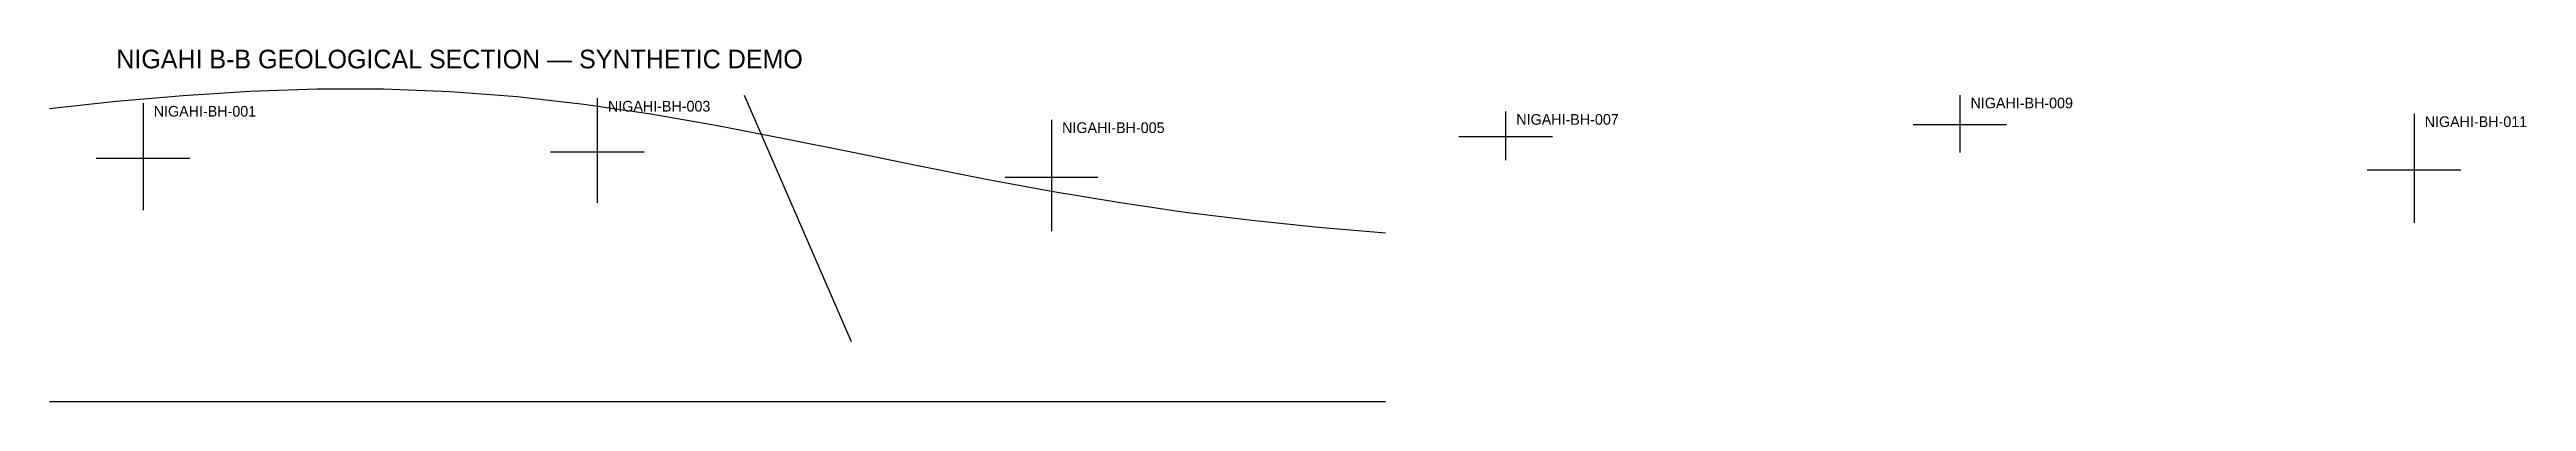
# Model space of a CAD drawing. Header units: metres. Extents: x 0 to 1854, y 100 to 364.
import ezdxf

# ---------------------------------------------------------------- set-up
doc = ezdxf.new("R2010")
doc.units = ezdxf.units.M
for name, color, linetype in [('BOREHOLE', 7, 'Continuous'), ('COAL', 7, 'Continuous'), ('FAULT', 7, 'Continuous'), ('GROUND', 7, 'Continuous'), ('TEXT', 7, 'Continuous')]:
    doc.layers.add(name, color=color, linetype=linetype)

msp = doc.modelspace()

# ---------------------------------------------------------------- linework, layer by layer
at = {"layer": 'BOREHOLE'}
for p, q in [((70, 323.8), (70, 243.7)), ((410, 327.6), (410, 249.2)), ((1090, 317.7), (1090, 281.2)), ((1430, 330), (1430, 286.9)), ((1770, 316), (1770, 234.1)), ((750, 311.5), (750, 227.8))]:
    msp.add_line(p, q, dxfattribs=at)
at = {"layer": 'COAL'}
for p, q in [((1055, 299), (1125, 299)), ((1395, 307.8), (1465, 307.8)), ((35, 282.6), (105, 282.6)), ((375, 287.3), (445, 287.3)), ((715, 268.4), (785, 268.4)), ((1735, 273.9), (1805, 273.9))]:
    msp.add_line(p, q, dxfattribs=at)
at = {"layer": 'FAULT'}
msp.add_line((520, 330), (600, 145), dxfattribs=at)
at = {"layer": 'GROUND'}
msp.add_lwpolyline([(0, 320), (50, 325.3), (100, 329.7), (150, 333), (200, 334.7), (250, 334.7), (300, 332.7), (350, 328.8), (400, 323.1), (450, 315.8), (500, 307.1), (550, 297.5), (600, 287.4), (650, 277.2), (700, 267.2), (750, 257.9), (800, 249.5), (850, 242.2), (900, 236), (950, 230.9), (1000, 226.7)], dxfattribs=at)
at = {"layer": 'TEXT'}
msp.add_line((0, 100), (1000, 100), dxfattribs=at)

# ---------------------------------------------------------------- texts
for s, height, p in [('NIGAHI B-B GEOLOGICAL SECTION — SYNTHETIC DEMO', 14, (50, 350)), ('NIGAHI-BH-001', 8, (78, 313.8)), ('NIGAHI-BH-003', 8, (418, 317.6)), ('NIGAHI-BH-007', 8, (1098, 307.7)), ('NIGAHI-BH-009', 8, (1438, 320)), ('NIGAHI-BH-005', 8, (758, 301.5)), ('NIGAHI-BH-011', 8, (1778, 306))]:
    msp.add_text(s, height=height, dxfattribs=at).set_placement(p)

doc.saveas('drawing.dxf')
